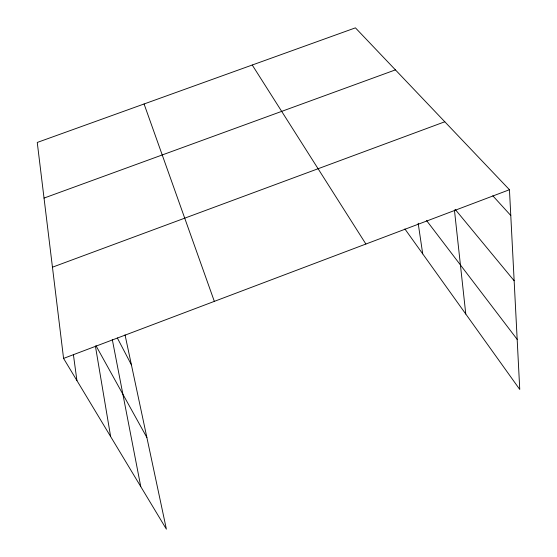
<?xml version="1.0" encoding="UTF-8"?>
<svg xmlns="http://www.w3.org/2000/svg" width="557" height="557" viewBox="0 0 557 557"><rect width="100%" height="100%" fill="white"/><g stroke="black" fill="none" stroke-linecap="round" stroke-linejoin="round"><path stroke-width="0.84" d="M125.019 334.82L166.383 529.15L63.575 358.409L509.453 189.721L519.751 389.454L404.883 228.941M52.455 267.193L444.799 121.774M44.031 198.083L395.421 69.883M509.453 189.721L355.429 27.85L37.249 142.453L63.575 358.409M492.799 195.772L510.783 215.496M455.341 209.564L514.146 280.756M426.558 220.53L517.168 339.387M252.244 65.016L365.893 244.036M95.901 345.563L146.888 437.537M117.318 337.932L131.41 364.821M144.075 103.971L214.341 301.372M112.277 339.429L140.761 486.588M95.491 346.6L110.627 436.542M418.168 223.232L422.714 253.86M73.433 354.865L76.929 380.584M454.421 209.947L465.777 314.03"/></g></svg>
